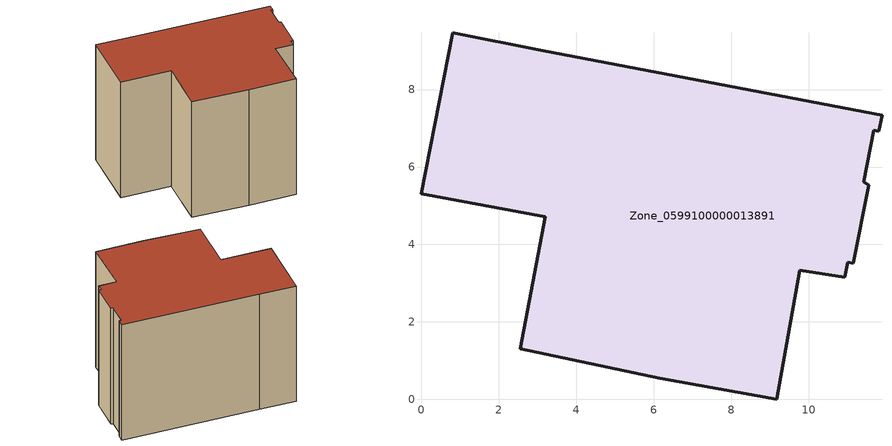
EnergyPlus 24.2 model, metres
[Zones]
Zone_0599100000013891
 floor ground (C_G): 11.9,7.33 11.82,6.92 11.69,6.95 11.42,5.62 11.55,5.54 11.16,3.51 11.01,3.53 10.93,3.15 9.77,3.33 9.18,0 6.16,0.54 2.56,1.31 3.2,4.71 0,5.31 0.8,9.47 3.15,9 z0
 wall outside (C_F): 3.15,9 0.8,9.47 0,5.31 3.2,4.71 2.56,1.31 6.16,0.54 9.18,0 9.77,3.33 10.93,3.15 11.01,3.53 11.16,3.51 11.55,5.54 11.42,5.62 11.69,6.95 11.82,6.92 11.9,7.33 3.15,9 z0:8.53
 roof outside (C_R): 11.82,6.92 11.9,7.33 3.15,9 0.8,9.47 0,5.31 3.2,4.71 2.56,1.31 6.16,0.54 9.18,0 9.77,3.33 10.93,3.15 11.01,3.53 11.16,3.51 11.55,5.54 11.42,5.62 11.69,6.95 z8.53
[BUILDING]
Pand.0599100000013891: North Axis=0; Terrain=City; Loads Convergence Tolerance Value=0.04; Temperature Convergence Tolerance Value=0.4; Solar Distribution=FullExterior; Maximum Number of Warmup Days=25; Minimum Number of Warmup Days=1
[Site:Location]
Rotterdam.The.Hague.AP_ZH_NLD Design_Conditions: Latitude=51.96; Longitude=4.45; Time Zone=1; Elevation=-4.5
[SITE:GROUNDTEMPERATURE:BUILDINGSURFACE]
18, 18, 18, 18, 18, 18, 18, 18, 18, 18, 18, 18
[MATERIAL] Thermal Absorptance=0.9; Solar Absorptance=0.7; Visible Absorptance=0.7
Name | Roughness | Thickness | Conductivity | Density | Specific Heat
G.TC.1946-1964 | MediumSmooth | 0.15 | 1 | 540 | 1210
F.TC.1946-1964 | Rough | 0.3 | 0.857143 | 1920 | 840
R.TC.1946-1964 | MediumRough | 0.2 | 0.235294 | 1500 | 1000
[CONSTRUCTION]
C_G: G.TC.1946-1964
C_F: F.TC.1946-1964
C_R: R.TC.1946-1964
[ZONE]
Zone_0599100000013891: Type=1; Multiplier=1; Ceiling Height=Autocalculate; Volume=Autocalculate; Floor Area=autocalculate; Part of Total Floor Area=Yes
[ZONEINFILTRATION:DESIGNFLOWRATE]
Infil_Zone_0599100000013891: Zone or ZoneList or Space or SpaceList=Zone_0599100000013891; Schedule=AlwaysOn; Design Flow Rate Calculation Method=Flow/Area; Flow Rate per Floor Area=0.003; Constant Term Coefficient=1; Temperature Term Coefficient=0; Velocity Term Coefficient=0; Velocity Squared Term Coefficient=0
[HVACTEMPLATE:ZONE:IDEALLOADSAIRSYSTEM]
Zone_0599100000013891: Maximum Heating Supply Air Temperature=50; Minimum Cooling Supply Air Temperature=13; Maximum Heating Supply Air Humidity Ratio=0.0156; Minimum Cooling Supply Air Humidity Ratio=0.0077; Heating Limit=NoLimit; Cooling Limit=NoLimit; Dehumidification Control Type=ConstantSensibleHeatRatio; Cooling Sensible Heat Ratio=0.7; Dehumidification Setpoint=60; Humidification Control Type=None; Humidification Setpoint=30; Outdoor Air Method=None; Outdoor Air Flow Rate per Person=0.00944; Outdoor Air Flow Rate per Zone Floor Area=0; Outdoor Air Flow Rate per Zone=0; Demand Controlled Ventilation Type=None; Outdoor Air Economizer Type=NoEconomizer; Heat Recovery Type=None; Sensible Heat Recovery Effectiveness=0.7; Latent Heat Recovery Effectiveness=0.65
[ZONECONTROL:THERMOSTAT]
ThermostatControl_Zone_0599100000013891: Zone or ZoneList=Zone_0599100000013891; Control Type Schedule=DualSetpointControlType; Control 1=Thermostat_Zone_0599100000013891; Temperature Difference Between Cutout And Setpoint=0
[THERMOSTATSETPOINT:DUALSETPOINT]
Thermostat_Zone_0599100000013891: Heating Setpoint Temperature Schedule=HeatingSetpoint_Zone_0599100000013891; Cooling Setpoint Temperature Schedule=CoolingSetpoint_Zone_0599100000013891
[SCHEDULE:COMPACT]
HeatingSetpoint_Zone_0599100000013891: Through: 12/31, For: AllDays, Until: 24:00, 21
CoolingSetpoint_Zone_0599100000013891: Through: 12/31, For: AllDays, Until: 24:00, 24
DualSetpointControlType: Through: 12/31, For: AllDays, Until: 24:00, 4
AlwaysOn: Through: 12/31, For: AllDays, Until: 24:00, 1
